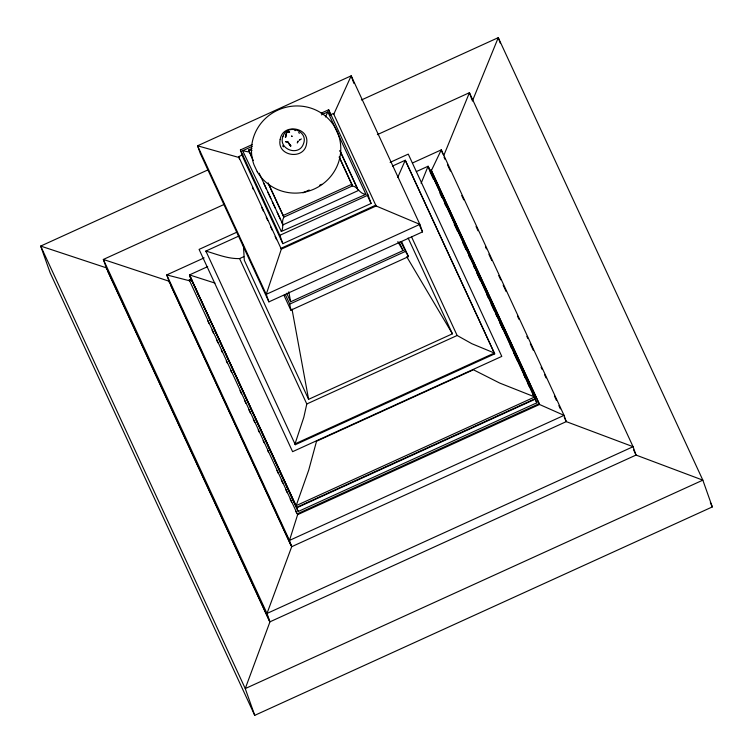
<?xml version="1.0" encoding="UTF-8"?>
<svg xmlns="http://www.w3.org/2000/svg" width="753" height="753" viewBox="0 0 753 753"><rect width="100%" height="100%" fill="white"/><g stroke="black" fill="none" stroke-linecap="round" stroke-linejoin="round"><path stroke-width="1.13" d="M206.171 251.897L205.88 251.06C216.845 254.269 227.98 258.957 239.576 258.58L306.791 403.975L303.836 417.266L295.016 443.865L295.308 444.703L494.693 353.882L405.265 160.248L392.464 166.074M290.912 145.771L287.59 141.715L285.745 141.931M253.309 160.511L249.422 152.021M297.943 141.385L298.028 141.037M290.554 146.157L287.665 141.837L285.839 141.668M285.726 137.366L286.667 132.547L289.5 131.926M287.495 141.686L286.102 141.545M321.437 114.851L327.828 111.933L365.911 194.321L281.311 231.472C284.37 226.973 281.067 222.267 283.589 217.768M297.896 141.564L297.416 142.665M327.828 111.933L325.428 116.969M443.959 155.052L469.42 92.704L633.075 446.708L636.031 455.066L702.841 480.15L712.319 506.92L254.73 715.35L50.159 272.85L40.681 246.08L208.534 169.623M472.376 101.071L498.27 37.65L702.841 480.15L245.252 688.581L254.73 715.35M285.453 137.31L286.658 132.575L285.302 137.065M421.115 183.346L428.099 166.225L535.364 398.629L296.757 507.315L190.085 276.577L189.502 274.911L207.687 266.618M286.789 132.49L289.641 132.161M397.697 177.501L405.265 160.248L494.693 353.882M224.29 204.355L103.34 259.456L266.995 613.45L291.703 546.687L289.481 540.409L564.044 415.355L539.506 404.483L431.375 170.592L441.296 149.856L564.044 415.355L566.265 421.624L633.075 446.708L266.995 613.45L269.96 621.818L245.252 688.581L40.681 246.08L106.305 267.814L269.96 621.818L636.031 455.066L633.574 449.739M297.247 142.919L297.868 141.865M251.822 157.518L248.697 149.96L251.973 150.421M299.186 140.312L300.221 139.512M299.882 139.785L301.379 138.938M289.218 131.869L286.789 132.424M249.412 152.078L242.635 150.741L281.311 231.472M321.23 113.148L328.666 109.759L368.123 195.102L371.088 203.47L282.836 243.661L243.379 158.328L240.414 149.96L252.114 144.632M242.635 150.741L252.217 146.374M248.697 149.96L251.869 148.51M361.421 99.989L498.27 37.65L500.171 43.006M239.539 159.165L238.654 156.652L242.908 154.713M330.247 114.936L333.438 113.477L376.114 205.974L419.863 224.366L422.527 231.896L268.906 301.868L200.232 153.32L197.568 145.79L351.19 75.818L419.863 224.366L266.242 294.338L268.906 301.868M377.366 134.636L469.42 92.704L472.009 100.027M302.941 192.853L309.191 190.001M319.62 185.257L321.7 184.306M236.433 232.376L199.084 249.394L292.597 451.678L501.79 356.395L408.267 154.111L390.12 162.375M365.911 194.321C359.275 193.888 358.362 187.111 352.451 185.906L283.815 217.165L283.222 215.499L351.858 184.231L339.198 156.84M238.936 236.009L205.88 251.06L295.308 444.703M204.129 257.884L166.742 274.911L169.557 282.864M412.456 162.996L441.296 149.856L442.783 154.036M416.334 171.59L428.099 166.225L536.842 402.808L298.244 511.494L190.236 277L298.244 511.494M282.836 243.661L279.871 235.303L368.123 195.102M191.638 279.787L189.502 280.765L189.21 279.928L191.347 278.949M239.576 258.58L243.84 256.641M286.705 293.256L290.639 301.784L403.071 250.58L399.128 242.052M290.856 310.189L289.736 304.108L405.434 251.408L408.512 256.604L290.856 310.189L283.975 295.308M243.417 245.092L244.301 260.256L308.598 399.325L452.412 333.814L408.117 237.995M306.791 403.975L457.146 335.49L471.858 343.707L494.392 353.044L295.016 443.865M296.908 507.729L535.515 399.043M431.375 170.592L431.074 169.754L539.204 403.646L297.341 513.819L297.633 514.657L289.481 540.409L166.742 274.911L189.502 280.765M294.847 130.533L295.383 130.589M238.946 157.49L197.568 145.79L266.242 294.338L281.321 249.149L281.029 248.311L375.813 205.136L376.114 205.974L281.321 249.149L238.654 156.652M214.972 283.09L189.502 274.911L296.757 507.315M298.612 132.556L299.412 133.319M287.637 141.752L290.818 146.044M397.791 241.675L403.071 250.58M406.742 256.764L452.412 333.814M710.352 502.665L712.319 506.92M444.016 157.189L445.004 159.325M447.461 164.653L450.426 171.053M461.758 195.582L463.735 199.846M476.056 226.502L478.023 230.766M485.421 246.758L486.41 248.895M488.876 254.222L491.831 260.623M498.731 275.551L500.707 279.815M503.164 285.142L506.129 291.543M517.462 316.062L518.939 319.263M526.827 336.327L527.815 338.455M530.281 343.792L533.237 350.183M541.125 367.248L542.113 369.375M544.579 374.712L546.057 377.912M554.434 396.031L556.401 400.304M558.867 405.632L560.345 408.832M564.289 417.36L566.265 421.624L291.703 546.687L168.964 281.189L103.34 259.456L106.898 269.489M430.17 172.079L433.615 179.525M440.006 193.342L441.973 197.597M444.43 202.915L445.908 206.106M454.257 224.178L457.702 231.623M462.615 242.259L466.06 249.695M468.517 255.013L469.994 258.204M473.43 265.649L474.418 267.776M476.875 273.094L480.31 280.53M486.702 294.357L488.669 298.612M491.125 303.93L494.081 310.302M496.048 314.556L497.027 316.684M499.484 322.002L502.929 329.447M510.299 345.392L511.287 347.519M513.744 352.837L517.179 360.282M523.57 374.1L525.538 378.354M527.994 383.672L529.472 386.863M532.908 394.308L533.896 396.436M534.875 398.553L536.842 402.808M419.59 225.524L422.527 231.896M411.514 236.79L457.146 335.49M401.631 241.713L408.512 256.604M401.001 241.826L405.434 251.408M367.633 195.996L371.088 203.47M339.942 150.487L357.477 188.41M340.008 151.061L358.268 190.547L283.043 224.818L259.164 173.162M339.302 157.452L352.451 185.906L351.858 184.231M268.124 182.838L283.222 215.499M268.717 184.504L283.815 217.165M263.512 182.8L266.44 189.125M267.899 192.288L270.826 198.604M272.285 201.766L275.203 208.092M277.151 212.299L280.568 219.678M281.537 221.787L282.996 224.949M240.414 149.96L279.871 235.303M252.453 187.478L253.432 189.615M261.809 207.734L263.286 210.925M266.251 217.325L267.729 220.525M270.685 226.917L272.162 230.117M275.118 236.508L276.596 239.708M285.302 294.517L289.736 304.108M189.21 279.928L297.633 514.657L539.506 404.483L539.204 403.646M207.593 320.486L209.07 323.677M212.017 330.049L213.494 333.24M216.44 339.622L217.918 342.813M221.354 350.249L222.342 352.376M226.267 360.885L227.255 363.012M230.691 370.448L231.679 372.575M240.028 390.647L241.506 393.838M244.452 400.219L245.93 403.41M248.876 409.792L250.354 412.973M253.3 419.355L254.778 422.546M258.223 429.991L259.201 432.109M263.136 440.618L264.115 442.745M267.56 450.19L268.539 452.318M276.897 470.39L278.365 473.581M281.321 479.953L282.789 483.144M285.745 489.525L287.213 492.716M290.169 499.088L291.637 502.279M295.571 510.788L296.56 512.915M170.545 284.992L290.818 545.163M107.877 271.626L269.565 621.357M428.843 168.314L429.841 171.138M353.854 83.338L351.19 75.818L333.739 114.315L333.438 113.477M328.666 109.759L330.52 114.993M288.813 291.835L290.639 301.784M291.976 309.012L308.598 399.325M280.163 139.54C276.473 156.351 304.278 160.53 306.537 143.832C310.198 127.05 282.431 122.824 280.163 139.54M316.533 441.249L308.721 470.098L296.164 505.64L534.771 396.953L499.738 383.079L473.43 369.779L316.533 441.249M283.015 136.227C277.65 149.047 298.837 157.095 303.431 143.917C308.815 131.116 287.665 122.965 283.015 136.227M291.637 136.095L292.089 136.255L291.637 136.095M283.439 146.703L282.94 145.649L283.429 146.703M257.225 171.693L254.006 164.841A44.813 43.429 -19.5 0 1 301.755 106.192A44.813 43.429 -19.5 0 1 333.193 173.115A44.813 43.429 -19.5 0 1 257.225 171.693"/></g></svg>
